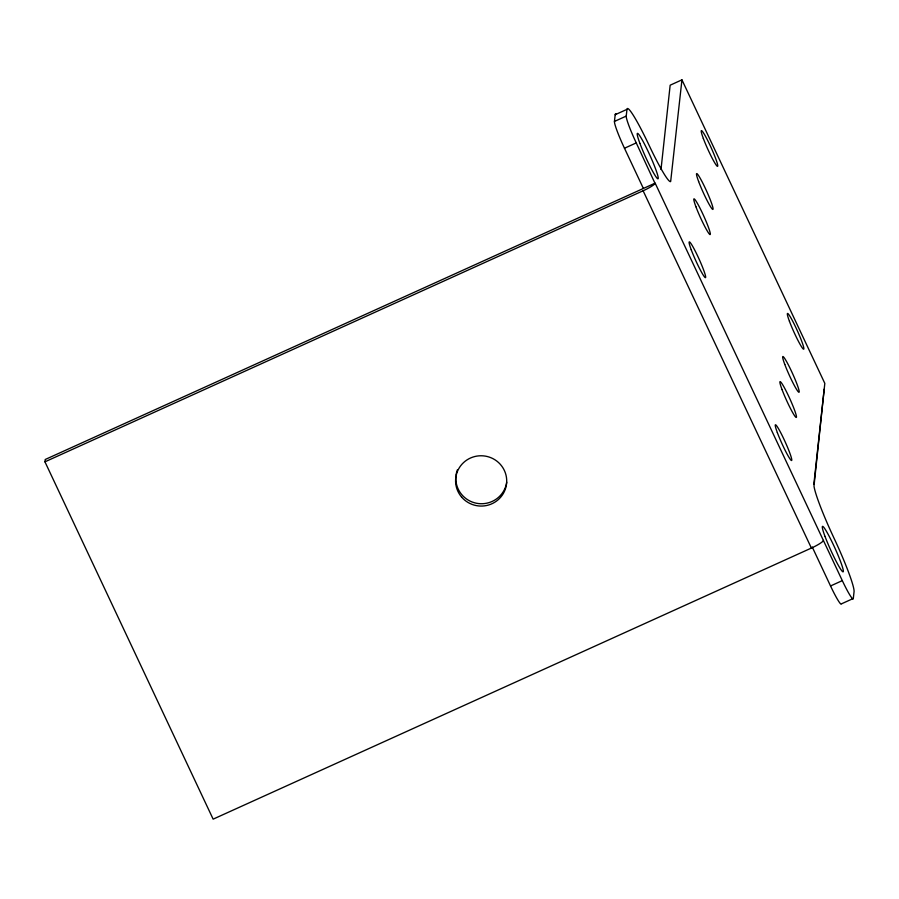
<?xml version="1.0" encoding="UTF-8"?>
<svg xmlns="http://www.w3.org/2000/svg" width="899" height="899" viewBox="0 0 899 899"><rect width="100%" height="100%" fill="white"/><g stroke="black" fill="none" stroke-linecap="round" stroke-linejoin="round"><path stroke-width="1.35" d="M823.383 540.411L823.293 540.749A12.991 2.012 -25.2 0 1 811.392 548.064L213.142 819.146L44.95 461.828L45.208 459.501L655.146 183.126L842.307 580.63A24.981 2.326 65.6 0 0 853.308 598.476L841.52 603.813A24.981 2.326 65.6 0 1 830.53 585.957L812.235 546.997M643.369 188.453L624.479 148.245A24.981 2.326 65.6 0 1 614.444 121.432L615.186 114.701A49.962 4.641 65.6 0 1 616.152 113.892M44.95 461.828L644.695 190.06A12.991 2.012 -25.2 0 0 655.056 183.452L636.256 142.907A24.981 2.326 65.6 0 1 626.232 116.095L626.974 109.363L615.186 114.701M661.001 169.506L670.16 85.191L681.948 79.854L824.821 383.379L813.853 484.28M681.948 79.854L670.665 181.531A49.962 4.641 65.6 0 1 651.73 150.807L648.977 145.054A49.962 4.641 65.6 0 0 626.974 109.386M853.308 598.476L854.05 591.733A49.962 4.641 65.6 0 0 833.991 538.108L831.26 532.197A49.951 4.641 65.6 0 1 814 486.033L824.192 389.143M614.444 121.432L626.232 116.095M624.479 148.245L636.256 142.907M830.53 585.968L842.307 580.63M643.122 190.79L811.392 548.064M506.71 482.212A25.577 25.15 6.2 0 1 478.47 503.564A25.577 25.15 6.2 0 1 455.928 476.256M456.085 474.964A25.577 25.15 6.2 0 1 457.389 469.851M639.931 143.458A24.97 2.326 65.6 0 0 657.731 178.777A24.97 2.326 65.6 0 0 645.46 145.964A24.97 2.326 65.6 0 0 639.931 143.458M789.457 321.336A19.677 1.832 65.6 0 0 803.481 349.172A19.677 1.832 65.6 0 0 793.806 323.314A19.677 1.832 65.6 0 0 789.457 321.336M695.916 206.725A19.677 1.832 65.6 0 0 709.94 234.56A19.677 1.832 65.6 0 0 700.265 208.703A19.677 1.832 65.6 0 0 695.916 206.725M782.04 389.582A19.677 1.832 65.6 0 0 796.064 417.417A19.677 1.832 65.6 0 0 786.4 391.559A19.677 1.832 65.6 0 0 782.04 389.582M784.782 364.41A19.677 1.832 65.6 0 0 798.795 392.245A19.677 1.832 65.6 0 0 789.131 366.387A19.677 1.832 65.6 0 0 784.782 364.41M698.647 181.553A19.677 1.832 65.6 0 0 712.671 209.388A19.677 1.832 65.6 0 0 703.007 183.531A19.677 1.832 65.6 0 0 698.647 181.553M777.365 432.655A19.677 1.832 65.6 0 0 791.378 460.49A19.677 1.832 65.6 0 0 781.714 434.633A19.677 1.832 65.6 0 0 777.365 432.655M691.241 249.798A19.677 1.832 65.6 0 0 705.254 277.634A19.677 1.832 65.6 0 0 695.59 251.765A19.677 1.832 65.6 0 0 691.241 249.798M703.333 138.48A19.677 1.832 65.6 0 0 717.346 166.315A19.677 1.832 65.6 0 0 707.682 140.458A19.677 1.832 65.6 0 0 703.333 138.48M825.024 536.445A24.981 2.326 65.6 0 0 842.835 571.798A24.981 2.326 65.6 0 0 830.552 538.951A24.981 2.326 65.6 0 0 825.024 536.445M461.535 496.99A25.577 25.15 6.2 0 0 505.159 489.64A25.577 25.15 6.2 0 0 476.751 456.119A25.577 25.15 6.2 0 0 461.535 496.99"/></g></svg>
